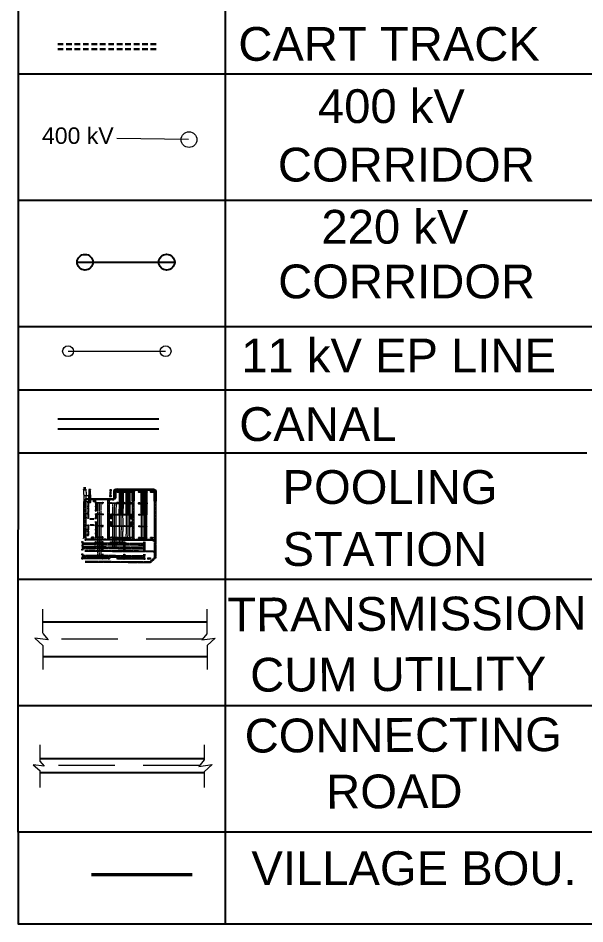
# Model space of a CAD drawing. Header units: feet. Extents: x 199174 to 214517, y 1645895 to 1656921.
# Drawn here: x 211956 to 213214, y 1648202 to 1650213 of the extents above; entities that cross this region are included whole.
import ezdxf

# ---------------------------------------------------------------- set-up
doc = ezdxf.new("R2010")
doc.units = ezdxf.units.FT
doc.header["$MEASUREMENT"] = 0
for name, pattern in [('CENTER', [2, 1.25, -0.25, 0.25, -0.25]), ('DASHED', [0.75, 0.5, -0.25]), ('DASHED2', [0.375, 0.25, -0.125]), ('HIDDEN', [0.375, 0.25, -0.125]), ('PHANTOM2', [1.25, 0.625, -0.125, 0.125, -0.125, 0.125, -0.125])]:
    doc.linetypes.add(name, pattern=pattern)
for name, color, linetype, lineweight in [('11 KV POWER LINE', 254, 'Continuous', 9), ('E-LAY-CNTRL', 1, 'CENTER', 0), ('E-LAY-EXIST', 8, 'HIDDEN', 0), ('EP', 254, 'Continuous', 9), ('POLLING STATION', 8, 'Continuous', 50)]:
    doc.layers.add(name, color=color, linetype=linetype, lineweight=lineweight)
for name, color, linetype in [('220 KV POWER LINE', 150, 'Continuous'), ('400 KV POWER LINE', 150, 'Continuous'), ('C-ANNO-MATC', 7, 'DASHED'), ('E-LAY-DIM', 7, 'Continuous'), ('E-LAY-ROAD', 7, 'Continuous'), ('name power lines', 1, 'Continuous'), ('ROAD', 7, 'Continuous'), ('STREAM', 141, 'Continuous'), ('TITLE BOX', 7, 'Continuous'), ('VILLAGE BOUNDARY', 6, 'Continuous')]:
    doc.layers.add(name, color=color, linetype=linetype)
doc.layers.add('APSPCL LAND', color=7, linetype='Continuous', true_color=0xd7ecd5)
doc.styles.add('ARI', font='arial.ttf')
doc.styles.get("Standard").update_dxf_attribs({"font": 'arial.ttf'})
doc.linetypes.add('ZIGZAG', pattern='A,0.0001,-0.2,[131,ltypeshp.shx,S=0.2,R=0,X=-0.2,Y=0],-0.4,[131,ltypeshp.shx,S=0.2,R=180,X=0.2,Y=0],-0.2', length=0.8001)

# ---------------------------------------------------------------- blocks, each defined once
blk = doc.blocks.new('TWR_CTG_p')
for p, q in [((-750, 750), (-1750, 1250)), ((1750, 1250), (750, 750)), ((-750, -750), (-1750, -1250)), ((750, -750), (1750, -1250))]:
    blk.add_line(p, q)
for points in [[(-1750, -1250), (1750, -1250), (1750, 1250), (-1750, 1250)], [(-750, -750), (750, -750), (750, 750), (-750, 750)]]:
    blk.add_lwpolyline(points, close=True)
blk = doc.blocks.new('TWR_CTH_p')
for p, q in [((-750, 750), (-1750, 1250)), ((1750, 1250), (750, 750)), ((-750, -750), (-1750, -1250)), ((750, -750), (1750, -1250))]:
    blk.add_line(p, q)
for points in [[(-1750, -1250), (1750, -1250), (1750, 1250), (-1750, 1250)], [(-750, -750), (750, -750), (750, 750), (-750, 750)]]:
    blk.add_lwpolyline(points, close=True)
blk = doc.blocks.new('TWR_CC_p')
for p, q in [((-750, 750), (-1750, 1250)), ((1750, 1250), (750, 750)), ((-750, -750), (-1750, -1250)), ((750, -750), (1750, -1250))]:
    blk.add_line(p, q)
for points in [[(-1750, -1250), (1750, -1250), (1750, 1250), (-1750, 1250)], [(-750, -750), (750, -750), (750, 750), (-750, 750)]]:
    blk.add_lwpolyline(points, close=True)
blk = doc.blocks.new('TWR_CD_p')
for p, q in [((-750, 750), (-1750, 1750)), ((-100, 100), (-750, 750)), ((750, 750), (100, 100)), ((1750, 1750), (750, 750)), ((-1750, -1750), (-750, -750)), ((-100, -100), (-750, -750)), ((100, -100), (750, -750)), ((750, -750), (1750, -1750))]:
    blk.add_line(p, q)
for points in [[(-1750, -1750), (1750, -1750), (1750, 1750), (-1750, 1750)], [(-750, -750), (750, -750), (750, 750), (-750, 750)], [(-100, -100), (100, -100), (100, 100), (-100, 100)]]:
    blk.add_lwpolyline(points, close=True)
blk = doc.blocks.new('TWR_CTI_p')
for p, q in [((-750, 750), (-1750, 1750)), ((-100, 100), (-750, 750)), ((750, 750), (100, 100)), ((1750, 1750), (750, 750)), ((-1750, -1750), (-750, -750)), ((-100, -100), (-750, -750)), ((100, -100), (750, -750)), ((750, -750), (1750, -1750))]:
    blk.add_line(p, q)
for points in [[(-1750, -1750), (1750, -1750), (1750, 1750), (-1750, 1750)], [(-750, -750), (750, -750), (750, 750), (-750, 750)], [(-100, -100), (100, -100), (100, 100), (-100, 100)]]:
    blk.add_lwpolyline(points, close=True)
blk = doc.blocks.new('TWR_CTE_p')
for p, q in [((-750, 750), (-1750, 1750)), ((1750, 1750), (750, 750)), ((-1750, -1750), (-750, -750)), ((750, -750), (1750, -1750))]:
    blk.add_line(p, q)
for points in [[(-1750, -1750), (1750, -1750), (1750, 1750), (-1750, 1750)], [(-750, -750), (750, -750), (750, 750), (-750, 750)]]:
    blk.add_lwpolyline(points, close=True)
blk = doc.blocks.new('TWR_CTK_p')
for p, q in [((-750, 750), (-1750, 1750)), ((-100, 100), (-750, 750)), ((750, 750), (100, 100)), ((1750, 1750), (750, 750)), ((-1750, -1750), (-750, -750)), ((-100, -100), (-750, -750)), ((100, -100), (750, -750)), ((750, -750), (1750, -1750))]:
    blk.add_line(p, q)
for points in [[(-1750, -1750), (1750, -1750), (1750, 1750), (-1750, 1750)], [(-750, -750), (750, -750), (750, 750), (-750, 750)], [(-100, -100), (100, -100), (100, 100), (-100, 100)]]:
    blk.add_lwpolyline(points, close=True)
blk = doc.blocks.new('TWR_CTD_p')
for p, q in [((-750, 750), (-1750, 1250)), ((1750, 1250), (750, 750)), ((-750, -750), (-1750, -1250)), ((750, -750), (1750, -1250))]:
    blk.add_line(p, q)
for points in [[(-1750, -1250), (1750, -1250), (1750, 1250), (-1750, 1250)], [(-750, -750), (750, -750), (750, 750), (-750, 750)]]:
    blk.add_lwpolyline(points, close=True)
blk = doc.blocks.new('SS')
at = {"color": 8, "lineweight": -2}
blk.add_line((1.3, 98.5, 0.2), (1.3, 95.3, 0.2), dxfattribs=at)
at = {"layer": 'E-LAY-CNTRL', "color": 8}
for p, q in [((-174.4, 6.3, -0.2), (-174.8, 95.4, -0.1)), ((-148.1, -0.9), (-148.6, 95.8)), ((-120.6, -0.7), (-121, 96.3)), ((-110.1, 91.8), (-110.5, 96.5)), ((-100.9, 91.8), (-100.5, 96.7)), ((-96.3, 91.8), (-96.7, 96.8)), ((-87.1, 91.9), (-86.7, 96.9)), ((-68.6, 92), (-69.1, 97.2)), ((-59.4, 92), (-59, 97.4)), ((-29.5, 90.2), (-29.5, 97.9)), ((-23.6, 58.9, -0.1), (-23.7, 96.8, 0.1)), ((-15.7, 90.2), (-15.7, 98.2)), ((-120.9, 63.5), (-23.6, 63.9)), ((-20.3, 55.6, 0.1), (-3.3, 55.7, 0.1)), ((0, 52.6, -0.1), (0.2, 2.9, -0.2)), ((-120.7, 29.5), (0.1, 30)), ((-71, -0.5), (-162.6, -0.9)), ((-105.2, -0.7), (-3.1, -0.2))]:
    blk.add_line(p, q, dxfattribs=at)
for points in [[(-174.7, 86.8), (-174.8, 95.4)], [(-174.7, 86.8), (-174.8, 95.4)], [(-23.7, 96.8), (-121, 96.3)]]:
    blk.add_lwpolyline(points, dxfattribs=at)
for centre, start, end in [((-20.3, 58.9, -0.1), 180.254, 270.254), ((-3.3, 52.4, -0.1), 0.254, 90.254), ((-3.1, 3.1), 270.254, 0.254)]:
    blk.add_arc(centre, 3.27, start, end, dxfattribs=at)
at = {"layer": 'E-LAY-DIM', "color": 8}
for p, q in [((-2.3, 3.3, 0), (-5.2, 6.2, 0)), ((-2.3, 6.2, 0), (-5.1, 3.3, 0))]:
    blk.add_line(p, q, dxfattribs=at)
at = {"layer": 'E-LAY-DIM', "color": 8, "elevation": 0}
blk.add_lwpolyline([(-2.3, 6.2), (-2.3, 3.3), (-5.1, 3.3), (-5.2, 6.2)], close=True, dxfattribs=at)
at = {"layer": 'E-LAY-EXIST', "color": 8, "linetype": 'PHANTOM2'}
for p, q in [((-166.1, 97.8), (-166.1, 100.8)), ((-156.9, 99.8), (-166.1, 99.7)), ((-156.9, 97.8), (-156.9, 100.8)), ((-145.4, 97.9), (-145.4, 100.9)), ((-136.2, 99.9), (-145.4, 99.8)), ((-136.2, 97.9), (-136.2, 100.9)), ((-127, 99.9), (-136.2, 99.9)), ((-127, 98), (-127, 101)), ((-175.4, 5.7, -0.2), (-175.8, 95.4, -0.1)), ((-173.3, 6.9, -0.2), (-173.7, 95.4, -0.1)), ((-164.6, 99.3), (-167.6, 99.3)), ((-164.6, 90.1), (-167.6, 90.1)), ((-166.6, 99.3), (-166.5, 90.1)), ((-166.5, 90.1), (-166.5, 80.9)), ((-166.1, 99.2), (-166.2, 99.4)), ((-166.1, 99.4), (-166.2, 99.2)), ((-156.9, 98.9), (-166.1, 98.9)), ((-166.1, 91.6), (-166.1, 88.6)), ((-165.7, 99.3), (-165.7, 90.1)), ((-165.7, 90.1), (-165.6, 80.9)), ((-163.5, 14.5), (-163.8, 98.9)), ((-161.2, 14.5), (-161.5, 98.9)), ((-158.8, 14.5), (-159.2, 98.9)), ((-155.4, 99.3), (-158.4, 99.3)), ((-149.2, 2.4, -0.2), (-149.6, 95.8, -0.1)), ((-147.1, 2.4, -0.2), (-147.5, 95.9, -0.1)), ((-143.9, 99.4), (-146.9, 99.4)), ((-136.2, 99), (-145.4, 99)), ((-142.7, 14.6), (-143.1, 99)), ((-140.4, 14.6), (-140.8, 99)), ((-138.1, 14.6), (-138.5, 99)), ((-134.7, 99.4), (-137.7, 99.4)), ((-127, 99), (-136.2, 99)), ((-133.5, 14.6), (-133.9, 99)), ((-131.2, 14.6), (-131.6, 99)), ((-128.9, 14.6), (-129.3, 99)), ((-125.5, 99.5), (-128.5, 99.5)), ((-53.3, 92), (-56.3, 92)), ((-54.8, 90.5), (-54.8, 93.5)), ((-45.6, 92.5), (-54.8, 92.4)), ((-45.6, 91.6), (-54.8, 91.6)), ((-44.1, 92.1), (-47.1, 92)), ((-45.6, 90.6), (-45.6, 93.6)), ((-41, 90.6), (-41, 93.6)), ((-31.8, 92.5), (-41, 92.5)), ((-31.8, 91.7), (-41, 91.6)), ((-30.3, 92.1), (-33.3, 92.1)), ((-31.8, 90.6), (-31.8, 93.6)), ((-164.6, 80.9), (-167.6, 80.9)), ((-166.5, 80.9), (-166.4, 71.6)), ((-166.1, 82.4), (-166, 79.4)), ((-165.6, 80.9), (-165.6, 71.6)), ((-115.8, 78.8), (-165.6, 78.6)), ((-115.8, 76.5), (-165.6, 76.3)), ((-125.4, 81), (-128.4, 81)), ((-127.3, 81), (-127.3, 71.8)), ((-126.9, 82.5), (-126.9, 79.5)), ((-126.5, 81), (-126.4, 71.8)), ((-32.8, 79.1), (-59.6, 79)), ((-32.8, 76.8), (-59.6, 76.7)), ((-49.4, 81.4), (-52.4, 81.4)), ((-50.8, 79.9), (-50.9, 82.9)), ((-41.6, 81.8), (-50.9, 81.8)), ((-41.6, 81), (-50.9, 80.9)), ((-40.1, 81.4), (-43.1, 81.4)), ((-41.6, 79.9), (-41.6, 82.9)), ((-32.4, 81.9), (-41.6, 81.8)), ((-32.4, 81), (-41.6, 81)), ((-30.9, 81.5), (-33.9, 81.4)), ((-32.8, 72.2), (-32.9, 81.5)), ((-32.4, 80), (-32.4, 83)), ((-32, 72.2), (-32, 81.5)), ((-164.5, 71.7), (-167.5, 71.6)), ((-164.5, 62.4), (-167.5, 62.4)), ((-166.4, 71.6), (-166.4, 62.4)), ((-166, 71.6), (-166.1, 71.7)), ((-166, 71.7), (-166.1, 71.6)), ((-166, 70.2), (-166, 73.1)), ((-156.8, 72.1), (-166, 72.1)), ((-156.8, 71.3), (-166, 71.2)), ((-166, 63.9), (-166, 60.9)), ((-115.8, 74.2), (-165.6, 74)), ((-165.6, 71.6), (-165.5, 62.4)), ((-155.3, 71.7), (-158.3, 71.7)), ((-156.8, 70.2), (-156.8, 73.2)), ((-143.8, 71.7), (-146.8, 71.7)), ((-145.3, 70.2), (-145.3, 73.2)), ((-136.1, 72.2), (-145.3, 72.2)), ((-136.1, 71.3), (-145.3, 71.3)), ((-134.6, 71.8), (-137.6, 71.8)), ((-136.1, 70.3), (-136.1, 73.3)), ((-126.8, 72.3), (-136.1, 72.2)), ((-126.8, 71.4), (-136.1, 71.3)), ((-125.3, 71.8), (-128.3, 71.8)), ((-126.8, 70.3), (-126.9, 73.3)), ((-32.8, 74.5), (-59.6, 74.4)), ((-30.9, 72.2), (-33.9, 72.2)), ((-32.4, 70.7), (-32.4, 73.7)), ((-164.4, 50.9), (-167.4, 50.9)), ((-166.4, 50.9), (-166.3, 41.7)), ((-165.9, 52.4), (-165.9, 49.4)), ((-165.5, 50.9), (-165.4, 41.7)), ((-115.7, 58), (-142.9, 57.9)), ((-115.7, 55.7), (-140.6, 55.6)), ((-115.7, 53.4), (-138.3, 53.3)), ((-125.3, 60.3), (-128.3, 60.3)), ((-125.3, 51.1), (-128.3, 51.1)), ((-127.2, 60.3), (-127.2, 51.1)), ((-127.2, 51.1), (-127.1, 41.9)), ((-126.8, 61.8), (-126.8, 58.8)), ((-126.8, 52.6), (-126.7, 49.6)), ((-126.4, 60.3), (-126.3, 51.1)), ((-126.3, 51.1), (-126.3, 41.9)), ((-32.8, 58.4), (-59.5, 58.3)), ((-32.7, 56.1), (-59.5, 56)), ((-32.7, 53.8), (-59.5, 53.7)), ((-30.8, 60.7), (-33.8, 60.7)), ((-32.8, 60.7), (-32.7, 51.5)), ((-32.3, 62.2), (-32.3, 59.2)), ((-31.9, 60.7), (-31.9, 51.5)), ((-164.4, 41.7), (-167.4, 41.7)), ((-166.3, 41.7), (-166.3, 32.5)), ((-165.9, 40.2), (-165.9, 43.2)), ((-156.7, 42.2), (-165.9, 42.1)), ((-165.8, 41.6), (-165.9, 41.8)), ((-165.8, 41.8), (-165.9, 41.6)), ((-156.7, 41.3), (-165.9, 41.3)), ((-165.4, 41.7), (-165.4, 32.5)), ((-155.2, 41.7), (-158.2, 41.7)), ((-156.7, 40.2), (-156.7, 43.2)), ((-143.6, 41.8), (-146.6, 41.8)), ((-145.1, 40.3), (-145.2, 43.3)), ((-135.9, 42.3), (-145.1, 42.2)), ((-135.9, 41.4), (-145.1, 41.4)), ((-134.4, 41.8), (-137.4, 41.8)), ((-135.9, 40.3), (-135.9, 43.3)), ((-126.7, 42.3), (-135.9, 42.3)), ((-126.7, 41.4), (-135.9, 41.4)), ((-115.7, 48.8), (-133.7, 48.8)), ((-115.6, 46.5), (-131.3, 46.5)), ((-115.6, 44.2), (-129, 44.2)), ((-125.2, 41.9), (-128.2, 41.9)), ((-126.7, 40.4), (-126.7, 43.4)), ((-164.3, 32.5), (-167.3, 32.5)), ((-166.3, 32.5), (-166.2, 23.3)), ((-165.8, 34), (-165.8, 31)), ((-165.4, 32.5), (-165.4, 23.3)), ((-164.3, 23.3), (-167.3, 23.3)), ((-164.3, 14.1), (-167.3, 14)), ((-166.2, 23.3), (-166.2, 14)), ((-165.8, 24.8), (-165.8, 21.8)), ((-165.8, 12.6), (-165.8, 15.5)), ((-156.5, 14.5), (-165.8, 14.5)), ((-165.7, 14), (-165.8, 14.1)), ((-165.7, 14.1), (-165.8, 14)), ((-156.5, 13.7), (-165.8, 13.6)), ((-165.4, 23.3), (-165.3, 14)), ((-155, 14.1), (-158, 14.1)), ((-156.5, 12.6), (-156.5, 15.6)), ((-143.5, 14.1), (-146.5, 14.1)), ((-145, 12.6), (-145, 15.6)), ((-135.8, 14.6), (-145, 14.6)), ((-135.8, 13.7), (-145, 13.7)), ((-134.3, 14.2), (-137.3, 14.2)), ((-135.8, 12.7), (-135.8, 15.7)), ((-126.6, 14.7), (-135.8, 14.6)), ((-126.6, 13.8), (-135.8, 13.7)), ((-125.1, 14.2), (-128.1, 14.2)), ((-126.6, 12.7), (-126.6, 15.7)), ((-175.4, 5.7, 0.2), (-162.9, -2, 0.2)), ((-162.6, -0.9), (-174.4, 6.3)), ((-173.3, 6.9, 0.1), (-162.3, 0.2, 0.1)), ((-163.6, 9.4), (-166.8, 5.8)), ((-166.8, 9.3), (-163.6, 5.8)), ((-162.3, 0.2, 0.1), (-151.4, 0.2, 0.1)), ((-144.9, 0.2, 0.1), (-123.9, 0.3, 0)), ((-162.9, -2, 0.2), (-117.7, -1.8, 0.1))]:
    blk.add_line(p, q, dxfattribs=at)
at = {"layer": 'E-LAY-EXIST', "color": 8}
for p, q in [((-122.1, 96.3, 0), (-122.1, 94.7, 0)), ((-121.7, 2.5, -0.2), (-122.1, 94.7, -0.2)), ((-119.8, 66.8, 0), (-119.9, 93.7, -0.2)), ((-25.9, 95.2, 0.5), (-118.9, 94.8, 0)), ((-12.1, 98.4, 0), (-117.9, 97.9, 0)), ((-108.6, 91.8), (-111.6, 91.8)), ((-110.1, 90.3), (-110.1, 93.3)), ((-100.9, 92.2), (-110.1, 92.2)), ((-100.9, 91.4), (-110.1, 91.3)), ((-99.4, 91.8), (-102.4, 91.8)), ((-100.9, 90.3), (-100.9, 93.3)), ((-94.8, 91.8), (-97.8, 91.8)), ((-96.3, 90.3), (-96.3, 93.3)), ((-87.1, 92.3), (-96.3, 92.3)), ((-87.1, 91.4), (-96.3, 91.4)), ((-85.6, 91.9), (-88.6, 91.9)), ((-87.1, 90.4), (-87.1, 93.4)), ((-67.1, 92), (-70.1, 91.9)), ((-68.6, 90.5), (-68.6, 93.4)), ((-59.4, 92.4), (-68.6, 92.4)), ((-59.4, 91.6), (-68.6, 91.5)), ((-57.9, 92), (-60.9, 92)), ((-59.4, 90.5), (-59.4, 93.5)), ((-39.5, 92.1), (-42.5, 92.1)), ((-24.7, 67.1, -0.1), (-24.8, 94.1, 0)), ((-22.5, 58.9, 0), (-22.6, 94.1, 0)), ((-11.8, 95.2, 0.5), (-21.6, 95.2, 0.5)), ((-12.1, 98.4, 0), (1.3, 98.5, 0)), ((1.3, 95.3, -0.1), (-12.1, 95.2, -0.2)), ((-114.2, 87.2), (-117.1, 84.3)), ((-114.2, 84.3), (-117.1, 87.2)), ((-113.9, 81.1), (-116.9, 81.1)), ((-115.8, 71.9), (-115.8, 81.1)), ((-115.4, 79.6), (-115.4, 82.6)), ((-106.2, 81.6), (-115.4, 81.5)), ((-106.1, 80.7), (-115.4, 80.7)), ((-114.9, 71.9), (-114.9, 81.1)), ((-88.1, 78.9), (-114.9, 78.8)), ((-88.1, 76.6), (-114.9, 76.5)), ((-104.7, 81.1), (-107.6, 81.1)), ((-106.1, 79.6), (-106.2, 82.6)), ((-96.9, 81.6), (-106.2, 81.6)), ((-96.9, 80.7), (-106.1, 80.7)), ((-95.4, 81.2), (-98.4, 81.2)), ((-96.9, 79.7), (-96.9, 82.7)), ((-87.7, 81.6), (-96.9, 81.6)), ((-87.7, 80.8), (-96.9, 80.7)), ((-86.2, 81.2), (-89.2, 81.2)), ((-88.1, 72), (-88.2, 81.2)), ((-87.7, 79.7), (-87.7, 82.7)), ((-78.5, 81.7), (-87.7, 81.6)), ((-78.5, 80.8), (-87.7, 80.8)), ((-87.2, 72), (-87.3, 81.2)), ((-60.5, 79), (-87.3, 78.9)), ((-60.5, 76.7), (-87.3, 76.6)), ((-77, 81.3), (-80, 81.2)), ((-78.5, 82.7), (-78.5, 79.8)), ((-67.8, 81.3), (-70.8, 81.3)), ((-69.3, 79.8), (-69.3, 82.8)), ((-60.1, 81.8), (-69.3, 81.7)), ((-60.1, 80.9), (-69.3, 80.9)), ((-58.6, 81.3), (-61.6, 81.3)), ((-60.5, 72.1), (-60.5, 81.3)), ((-60.1, 79.8), (-60.1, 82.8)), ((-59.6, 72.1), (-59.6, 81.3)), ((-26.8, 84.9, 0), (-29.7, 82, 0)), ((-26.8, 82, 0), (-29.7, 84.8, 0)), ((-117.7, 64.6, 0.1), (-26.9, 65, -0.2)), ((-117.6, 62.4, 0), (-26.8, 62.8, -0.1)), ((-113.8, 71.9), (-116.8, 71.9)), ((-115.3, 70.4), (-115.3, 73.4)), ((-88.1, 74.3), (-114.9, 74.2)), ((-86.2, 72), (-89.2, 72)), ((-87.7, 70.5), (-87.7, 73.5)), ((-60.5, 74.4), (-87.3, 74.3)), ((-58.5, 72.1), (-61.5, 72.1)), ((-60, 70.6), (-60, 73.6)), ((-119.7, 32.8, 0), (-119.8, 60.2, 0)), ((-113.8, 60.4), (-116.8, 60.3)), ((-113.7, 51.1), (-116.7, 51.1)), ((-115.7, 60.3), (-115.7, 51.1)), ((-115.7, 51.1), (-115.6, 41.9)), ((-115.3, 61.8), (-115.3, 58.9)), ((-115.2, 52.6), (-115.2, 49.6)), ((-114.8, 60.4), (-114.8, 51.1)), ((-88, 58.2), (-114.8, 58)), ((-88, 55.9), (-114.8, 55.7)), ((-88, 53.6), (-114.8, 53.4)), ((-114.8, 51.1), (-114.8, 41.9)), ((-86.1, 60.5), (-89.1, 60.5)), ((-86.1, 51.3), (-89.1, 51.3)), ((-88.1, 60.5), (-88, 51.3)), ((-88, 51.3), (-88, 42)), ((-87.6, 62), (-87.6, 59)), ((-78.4, 60.9), (-87.6, 60.9)), ((-78.4, 60.1), (-87.6, 60)), ((-87.6, 52.8), (-87.6, 49.8)), ((-87.2, 60.5), (-87.2, 51.3)), ((-60.4, 58.3), (-87.2, 58.2)), ((-60.4, 56), (-87.2, 55.9)), ((-60.4, 53.7), (-87.2, 53.6)), ((-87.2, 51.3), (-87.1, 42)), ((-76.9, 60.5), (-79.9, 60.5)), ((-78.4, 62), (-78.4, 59)), ((-67.7, 60.6), (-70.7, 60.5)), ((-69.2, 62.1), (-69.2, 59.1)), ((-60, 61), (-69.2, 61)), ((-60, 60.2), (-69.2, 60.1)), ((-58.5, 60.6), (-61.5, 60.6)), ((-58.4, 51.4), (-61.4, 51.4)), ((-60.4, 60.6), (-60.4, 51.4)), ((-60.4, 51.4), (-60.3, 42.2)), ((-60, 62.1), (-60, 59.1)), ((-59.9, 52.9), (-59.9, 49.9)), ((-59.5, 60.6), (-59.5, 51.4)), ((-59.5, 51.4), (-59.5, 42.2)), ((-24.6, 58.9, -0.1), (-24.7, 60.7, -0.1)), ((-116.1, 38.9), (-118.9, 36)), ((-116, 36), (-118.9, 38.9)), ((-113.7, 41.9), (-116.7, 41.9)), ((-115.6, 41.9), (-115.6, 32.7)), ((-115.2, 43.4), (-115.2, 40.4)), ((-88, 49), (-114.8, 48.8)), ((-88, 46.6), (-114.8, 46.5)), ((-88, 44.3), (-114.8, 44.2)), ((-114.8, 41.9), (-114.7, 32.7)), ((-88, 39.7), (-114.8, 39.6)), ((-88, 37.4), (-114.7, 37.3)), ((-86, 42), (-89, 42)), ((-88, 42), (-87.9, 32.8)), ((-87.6, 43.5), (-87.5, 40.5)), ((-60.4, 49.1), (-87.1, 49)), ((-60.4, 46.8), (-87.1, 46.7)), ((-60.3, 44.5), (-87.1, 44.3)), ((-87.1, 42), (-87.1, 32.8)), ((-60.3, 39.9), (-87.1, 39.7)), ((-60.3, 37.6), (-87.1, 37.4)), ((-58.4, 42.2), (-61.4, 42.2)), ((-60.3, 42.2), (-60.3, 32.9)), ((-59.9, 43.7), (-59.9, 40.7)), ((-59.5, 42.2), (-59.4, 33)), ((-119.5, 2.5, -0.2), (-119.6, 26.5, 0)), ((-117.6, 28.4, 0), (-26.7, 28.8, -0.2)), ((-117.5, 30.6, 0), (-26.7, 31, -0.2)), ((-113.7, 32.7), (-116.6, 32.7)), ((-115.2, 34.2), (-115.1, 31.2)), ((-87.9, 35.1), (-114.7, 35)), ((-86, 32.8), (-89, 32.8)), ((-87.5, 34.3), (-87.5, 31.3)), ((-78.3, 33.3), (-87.5, 33.3)), ((-78.3, 32.4), (-87.5, 32.4)), ((-60.3, 35.3), (-87.1, 35.1)), ((-76.8, 32.9), (-79.8, 32.9)), ((-78.3, 34.4), (-78.3, 31.4)), ((-67.6, 32.9), (-70.6, 32.9)), ((-69.1, 34.4), (-69.1, 31.4)), ((-59.9, 33.4), (-69.1, 33.3)), ((-59.9, 32.5), (-69.1, 32.5)), ((-58.4, 33), (-61.4, 32.9)), ((-59.9, 34.4), (-59.9, 31.5)), ((-4.6, 34.7), (-4.6, 31.7)), ((-113.6, 21.2), (-116.6, 21.2)), ((-115.5, 21.2), (-115.5, 12)), ((-115.1, 22.7), (-115.1, 19.7)), ((-115.1, 13.5), (-115.1, 10.5)), ((-114.7, 21.2), (-114.6, 12)), ((-87.9, 19), (-114.7, 18.9)), ((-87.9, 16.7), (-114.6, 16.6)), ((-87.9, 14.4), (-114.6, 14.3)), ((-105.9, 13.5), (-105.8, 10.5)), ((-96.6, 12.5), (-105.8, 12.4)), ((-96.6, 13.5), (-96.6, 10.6)), ((-87.4, 12.5), (-96.6, 12.5)), ((-86, 21.3), (-89, 21.3)), ((-87.9, 21.3), (-87.8, 12.1)), ((-87.5, 22.8), (-87.4, 19.8)), ((-87.4, 13.6), (-87.4, 10.6)), ((-78.2, 12.6), (-87.4, 12.5)), ((-87, 21.3), (-87, 12.1)), ((-60.2, 19.1), (-87, 19)), ((-60.2, 16.8), (-87, 16.7)), ((-60.2, 14.5), (-87, 14.4)), ((-78.2, 13.6), (-78.2, 10.6)), ((-69, 12.6), (-78.2, 12.6)), ((-69, 13.7), (-69, 10.7)), ((-59.8, 12.6), (-69, 12.6)), ((-58.3, 21.4), (-61.3, 21.4)), ((-60.2, 21.4), (-60.2, 12.2)), ((-59.8, 22.9), (-59.8, 19.9)), ((-59.8, 13.7), (-59.8, 10.7)), ((-59.4, 21.4), (-59.3, 12.2)), ((-117.4, 0.4, 0), (-26.6, 0.8)), ((-113.9, 2.8), (-116.8, 5.7)), ((-113.9, 5.7), (-116.7, 2.8)), ((-113.6, 12), (-116.6, 12)), ((-105.8, 12.4), (-115.1, 12.4)), ((-105.8, 11.6), (-115.1, 11.5)), ((-104.3, 12), (-107.3, 12)), ((-96.6, 11.6), (-105.8, 11.6)), ((-95.1, 12.1), (-98.1, 12)), ((-87.4, 11.7), (-96.6, 11.6)), ((-85.9, 12.1), (-88.9, 12.1)), ((-78.2, 11.7), (-87.4, 11.7)), ((-76.7, 12.1), (-79.7, 12.1)), ((-69, 11.7), (-78.2, 11.7)), ((-67.5, 12.2), (-70.5, 12.2)), ((-59.8, 11.8), (-69, 11.7)), ((-58.3, 12.2), (-61.3, 12.2)), ((-117.7, -1.8, 0.1), (-26.6, -1.4))]:
    blk.add_line(p, q, dxfattribs=at)
for points in [[(-84.8, 89), (-84.7, 83.8), (-86.7, 83.8), (-86.8, 89)], [(-70.2, 89), (-70.2, 83.9), (-72.2, 83.9), (-72.2, 89)], [(-29.4, 90.2), (-29.5, 90.2), (-29.5, 90.1), (-29.4, 90.1)], [(-114.2, 87.2), (-114.2, 84.3), (-117.1, 84.3), (-117.1, 87.2)], [(-1.6, 61.5), (-1.7, 61.5), (-1.7, 61.4), (-1.6, 61.4)], [(-116.1, 38.9), (-116, 36), (-118.9, 36), (-118.9, 38.9)], [(-113.9, 5.7), (-113.9, 2.8), (-116.7, 2.8), (-116.8, 5.7)]]:
    blk.add_lwpolyline(points, close=True, dxfattribs=at)
at = {"layer": 'E-LAY-EXIST', "color": 8, "linetype": 'PHANTOM2'}
for points in [[(-2.4, 90.8), (-2.4, 89.7), (-15.1, 89.6), (-15.1, 90.7)], [(-0.5, 91.5), (-3.1, 91.5), (-3.1, 88.9), (-0.5, 88.9)], [(-1.2, 90.8), (-2.4, 90.8), (-2.4, 89.7), (-1.2, 89.7)], [(-1.8, 90.3), (-1.9, 90.3), (-1.9, 90.2), (-1.8, 90.2)], [(-0.4, 62.7), (-3, 62.7), (-3, 60.1), (-0.4, 60.1)], [(-2.3, 62.1), (-2.3, 60.9), (-14.9, 60.9), (-14.9, 62)], [(-1.1, 62), (-2.3, 62), (-2.3, 60.9), (-1.1, 60.9)], [(-163.6, 9.4), (-163.6, 5.8), (-166.8, 5.8), (-166.8, 9.3)]]:
    blk.add_lwpolyline(points, close=True, dxfattribs=at)
for points in [[(-3.8, 90.2), (0.2, 90.2)], [(-3.1, 88.9), (-0.5, 91.5)], [(-0.5, 88.9), (-3.1, 91.5)], [(-3, 60.1), (-0.4, 62.7)], [(-0.4, 60.1), (-3, 62.7)], [(-3.7, 61.4), (0.3, 61.4)]]:
    blk.add_lwpolyline(points, dxfattribs=at)
at = {"layer": 'E-LAY-EXIST', "color": 8}
for points, elevation in [([(-26.8, 84.9), (-26.8, 82), (-29.7, 82), (-29.7, 84.8)], 0), ([(-15.5, 61.5), (-15.6, 61.5), (-15.6, 61.4), (-15.5, 61.4)], -0.2)]:
    blk.add_lwpolyline(points, close=True, dxfattribs=dict(at, elevation=elevation))
at = {"layer": 'E-LAY-EXIST', "color": 8, "linetype": 'PHANTOM2', "elevation": -0.2}
for points in [[(-14.2, 62.7), (-16.8, 62.7), (-16.8, 60.1), (-14.2, 60.1)], [(-14.9, 62), (-16.1, 62), (-16.1, 60.8), (-14.9, 60.9)]]:
    blk.add_lwpolyline(points, close=True, dxfattribs=at)
for points in [[(-16.8, 60.1), (-14.2, 62.7)], [(-14.2, 60.1), (-16.8, 62.7)], [(-17.5, 61.4), (-13.5, 61.4)]]:
    blk.add_lwpolyline(points, dxfattribs=at)
at = {"layer": 'E-LAY-EXIST', "color": 8}
for centre, radius, start, end in [((-118.9, 93.7, 0), 1.08, 90.254, 180.254), ((-117.9, 99, 0), 1.08, 180.254, 270.254), ((-25.9, 94.1, 0), 1.08, 0.254, 90.254), ((-21.6, 94.1, 0), 1.08, 90.254, 180.254), ((-117.6, 66.8, 0), 2.19, 180.254, 270.254), ((-117.6, 60.2, 0), 2.19, 90.254, 180.254), ((-26.9, 67.2, -0.2), 2.19, 270.254, 0.254), ((-26.8, 60.6, -0.2), 2.19, 0.254, 90.254), ((-20.3, 58.9, -0.1), 4.35, 180.254, 270.254), ((-117.5, 32.8, 0), 2.19, 180.254, 270.254), ((-117.5, 26.3, 0), 2.19, 90.254, 180.254), ((-117.4, 2.6, -0.2), 4.35, 180.254, 270.254), ((-117.4, 2.6, -0.2), 2.19, 180.254, 270.254)]:
    blk.add_arc(centre, radius, start, end, dxfattribs=at)
at = {"layer": 'E-LAY-EXIST', "color": 8, "linetype": 'PHANTOM2'}
for centre, start, end in [((-151.4, 2.4, -0.2), 270.254, 0.254), ((-144.9, 2.4, -0.2), 180.254, 270.254)]:
    blk.add_arc(centre, 2.19, start, end, dxfattribs=at)
at = {"layer": 'E-LAY-ROAD', "color": 8, "ltscale": 2500}
for p, q in [((-30.8, 51.5), (-33.8, 51.5)), ((-32.7, 51.5), (-32.7, 42.3)), ((-32.3, 53), (-32.3, 50)), ((-31.9, 51.5), (-31.8, 42.3)), ((-3.3, 56.8, -0.1), (-20.3, 56.7, -0.1)), ((-3.3, 54.6, -0.1), (-20.3, 54.5, -0.1)), ((-3.1, 51.6), (-6.1, 51.6)), ((-5.1, 51.6), (-5, 42.4)), ((-4.6, 53.1), (-4.6, 50.1)), ((-4.2, 51.6), (-4.2, 42.4)), ((-1, 33.3, -0.2), (-1.1, 52.4, -0.1)), ((-32.7, 49.2), (-59.5, 49.1)), ((-32.7, 46.9), (-59.5, 46.8)), ((-32.7, 44.6), (-59.5, 44.5)), ((-32.7, 40), (-59.5, 39.9)), ((-32.7, 37.7), (-59.4, 37.6)), ((-30.8, 42.3), (-33.7, 42.3)), ((-32.7, 42.3), (-32.6, 33.1)), ((-32.3, 43.8), (-32.2, 40.8)), ((-5.1, 49.3), (-31.8, 49.2)), ((-5.1, 47), (-31.8, 46.9)), ((-5, 44.7), (-31.8, 44.6)), ((-31.8, 42.3), (-31.8, 33.1)), ((-5, 40.1), (-31.8, 40)), ((-5, 37.8), (-31.8, 37.7)), ((-3.1, 42.4), (-6.1, 42.4)), ((-5, 42.4), (-5, 33.2)), ((-4.6, 43.9), (-4.6, 40.9)), ((-4.2, 42.4), (-4.1, 33.2)), ((-32.7, 35.4), (-59.4, 35.3)), ((-30.7, 33.1), (-33.7, 33.1)), ((-32.2, 34.6), (-32.2, 31.6)), ((-5, 35.5), (-31.8, 35.4)), ((-26.7, 31, -0.2), (-3.2, 31.1, -0.2)), ((-26.7, 28.8, -0.2), (-3.2, 29, -0.2)), ((-3.1, 33.2), (-6.1, 33.2)), ((-0.9, 3, -0.3), (-1, 26.8, -0.2)), ((-50.6, 12.7), (-59.8, 12.6)), ((-32.6, 19.2), (-59.4, 19.1)), ((-32.6, 16.9), (-59.4, 16.8)), ((-32.6, 14.6), (-59.3, 14.5)), ((-50.6, 13.8), (-50.5, 10.8)), ((-41.3, 12.7), (-50.6, 12.7)), ((-41.3, 13.8), (-41.3, 10.8)), ((-32.1, 12.8), (-41.3, 12.7)), ((-30.7, 21.6), (-33.7, 21.5)), ((-32.6, 21.6), (-32.5, 12.3)), ((-32.2, 23), (-32.2, 20.1)), ((-32.1, 13.8), (-32.1, 10.8)), ((-22.9, 12.8), (-32.1, 12.8)), ((-31.7, 21.6), (-31.7, 12.3)), ((-4.9, 19.4), (-31.7, 19.2)), ((-4.9, 17.1), (-31.7, 16.9)), ((-4.9, 14.8), (-31.7, 14.6)), ((-22.9, 13.9), (-22.9, 10.9)), ((-13.7, 12.8), (-22.9, 12.8)), ((-13.7, 12.8), (-22.9, 12.8)), ((-13.7, 13.9), (-13.7, 10.9)), ((-4.5, 12.9), (-13.7, 12.8)), ((-3, 21.7), (-6, 21.7)), ((-3, 12.5), (-6, 12.5)), ((-4.9, 21.7), (-4.9, 12.5)), ((-4.5, 23.2), (-4.5, 20.2)), ((-4.5, 14), (-4.5, 11)), ((-4.1, 21.7), (-4, 12.5)), ((-50.5, 11.8), (-59.8, 11.8)), ((-49.1, 12.3), (-52, 12.2)), ((-41.3, 11.9), (-50.5, 11.8)), ((-39.8, 12.3), (-42.8, 12.3)), ((-32.1, 11.9), (-41.3, 11.9)), ((-30.6, 12.3), (-33.6, 12.3)), ((-22.9, 11.9), (-32.1, 11.9)), ((-26.6, 0.8), (-3.1, 0.9)), ((-21.4, 12.4), (-24.4, 12.4)), ((-13.7, 12), (-22.9, 11.9)), ((-13.7, 12), (-22.9, 11.9)), ((-12.2, 12.4), (-15.2, 12.4)), ((-4.5, 12), (-13.7, 12)), ((-26.6, -1.4), (-3.1, -1.3))]:
    blk.add_line(p, q, dxfattribs=at)
at = {"layer": 'E-LAY-ROAD', "color": 8}
blk.add_line((1.3, 2.9, -0.1), (1, 52.6, 0), dxfattribs=at)
at = {"layer": 'E-LAY-ROAD', "color": 8, "ltscale": 2500}
for points in [[(-31.5, 90.1), (-27.4, 90.1)], [(-30.8, 88.8), (-28.2, 91.4)], [(-28.2, 88.8), (-30.8, 91.4)], [(-29.5, 88.1), (-29.5, 92.1)], [(-17.7, 90.2), (-13.6, 90.2)], [(-16.9, 88.9), (-14.3, 91.5)], [(-14.3, 88.9), (-16.9, 91.5)], [(-15.6, 88.1), (-15.6, 92.2)]]:
    blk.add_lwpolyline(points, dxfattribs=at)
for points in [[(-28.2, 91.4), (-30.8, 91.4), (-30.8, 88.8), (-28.2, 88.8)], [(-28.9, 90.7), (-30, 90.7), (-30, 89.5), (-28.9, 89.5)], [(-16.2, 90.7), (-16.2, 89.6), (-28.9, 89.5), (-28.9, 90.7)], [(-14.3, 91.5), (-16.9, 91.5), (-16.9, 88.9), (-14.3, 88.9)], [(-15.1, 90.7), (-16.2, 90.7), (-16.2, 89.6), (-15.1, 89.6)], [(-15.6, 90.2), (-15.7, 90.2), (-15.7, 90.1), (-15.6, 90.1)]]:
    blk.add_lwpolyline(points, close=True, dxfattribs=at)
at = {"layer": 'E-LAY-ROAD', "color": 8}
for centre, radius, start, end in [((-20.3, 58.9, -0.1), 2.19, 180.254, 270.254), ((-3.3, 52.4, -0.1), 4.35, 0.254, 90.254), ((-3.3, 52.4, -0.1), 2.19, 0.254, 90.254), ((-3.2, 33.3, -0.2), 2.19, 270.254, 0.254), ((-3.2, 26.8, -0.2), 2.19, 0.254, 90.254), ((-123.9, 2.5, -0.2), 2.19, 270.254, 0.254), ((-3.1, 3.1), 2.19, 270.254, 0.254), ((-3.1, 3.1), 4.35, 270.254, 0.254)]:
    blk.add_arc(centre, radius, start, end, dxfattribs=at)
at = {"layer": 'E-LAY-EXIST', "color": 8, "linetype": 'PHANTOM2'}
for name, p, xscale, yscale, zscale, rotation in [('TWR_CD_p', (-166.1, 99.3), -0.0005759999753015984, 0.0005759999621659517, 0.000576, 270.2539845485064), ('TWR_CC_p', (-156.9, 99.3), -0.0005759999753015984, 0.0005759999621659517, 0.000576, 270.2539845485064), ('TWR_CTG_p', (-145.4, 99.4), -0.0005759999753015984, 0.0005759999621659517, 0.000576, 270.2539845485064), ('TWR_CTH_p', (-136.2, 99.4), -0.0005759999753015984, 0.0005759999621659517, 0.000576, 270.2539845485064), ('TWR_CTG_p', (-127, 99.5), -0.0005759999753015984, 0.0005759999621659517, 0.000576, 270.2539845485064), ('TWR_CTH_p', (-166.1, 90.1), -0.0005759999317107883, 0.0005759999621659517, 0.000576, 0.253986015247829), ('TWR_CTE_p', (-54.8, 92), 0.0005759999317107883, 0.0005759999317107883, 0.0005759999317107883, 180.2539860152478), ('TWR_CTE_p', (-45.6, 92.1), 0.0005759999317107883, 0.0005759999317107883, 0.0005759999317107883, 180.2539860152478), ('TWR_CTE_p', (-41, 92.1), 0.0005759999317107883, 0.0005759999317107883, 0.0005759999317107883, 180.2539860152478), ('TWR_CTE_p', (-31.8, 92.1), 0.0005759999317107883, 0.0005759999317107883, 0.0005759999317107883, 180.2539860152478), ('TWR_CTH_p', (-166.1, 80.9), -0.0005759999317107883, 0.0005759999621659517, 0.000576, 0.253986015247829), ('TWR_CTH_p', (-126.9, 81), -0.0005759999317107883, 0.0005759999621659517, 0.000576, 0.253986015247829), ('TWR_CTD_p', (-50.9, 81.4), 0.0005759999753015984, 0.0005759999753015984, 0.0005759999753015984, 90.25398454850634), ('TWR_CTE_p', (-41.6, 81.4), 0.0005759999317107883, 0.0005759999317107883, 0.0005759999317107883, 180.2539860152478), ('TWR_CTE_p', (-32.4, 81.5), 0.0005759999317107883, 0.0005759999317107883, 0.0005759999317107883, 180.2539860152478), ('TWR_CD_p', (-166, 71.6), -0.0005759999753015984, 0.0005759999621659517, 0.000576, 270.2539845485064), ('TWR_CTH_p', (-166, 62.4), -0.0005759999317107883, 0.0005759999621659517, 0.000576, 0.253986015247829), ('TWR_CC_p', (-156.8, 71.7), -0.0005759999753015984, 0.0005759999621659517, 0.000576, 270.2539845485064), ('TWR_CTG_p', (-145.3, 71.7), -0.0005759999753015984, 0.0005759999621659517, 0.000576, 270.2539845485064), ('TWR_CTH_p', (-136.1, 71.8), -0.0005759999753015984, 0.0005759999621659517, 0.000576, 270.2539845485064), ('TWR_CTG_p', (-126.8, 71.8), -0.0005759999753015984, 0.0005759999621659517, 0.000576, 270.2539845485064), ('TWR_CC_p', (-32.4, 72.2), 0.0005759999317107883, 0.0005759999317107883, 0.0005759999317107883, 180.2539860152478), ('TWR_CTH_p', (-165.9, 50.9), -0.0005759999317107883, 0.0005759999621659517, 0.000576, 0.253986015247829), ('TWR_CTH_p', (-126.8, 60.3), -0.0005759999317107883, 0.0005759999621659517, 0.000576, 0.253986015247829), ('TWR_CTH_p', (-126.8, 51.1), -0.0005759999317107883, 0.0005759999621659517, 0.000576, 0.253986015247829), ('TWR_CTI_p', (-32.3, 60.7), -0.0005759999317107883, 0.0005759999621659517, 0.000576, 0.253986015247829), ('TWR_CD_p', (-165.9, 41.7), -0.0005759999753015984, 0.0005759999621659517, 0.000576, 270.2539845485064), ('TWR_CC_p', (-156.7, 41.7), -0.0005759999753015984, 0.0005759999621659517, 0.000576, 270.2539845485064), ('TWR_CTG_p', (-145.1, 41.8), -0.0005759999753015984, 0.0005759999621659517, 0.000576, 270.2539845485064), ('TWR_CTH_p', (-135.9, 41.8), -0.0005759999753015984, 0.0005759999621659517, 0.000576, 270.2539845485064), ('TWR_CTG_p', (-126.7, 41.9), -0.0005759999753015984, 0.0005759999621659517, 0.000576, 270.2539845485064), ('TWR_CTH_p', (-165.8, 32.5), -0.0005759999317107883, 0.0005759999621659517, 0.000576, 0.253986015247829), ('TWR_CTH_p', (-165.8, 23.3), -0.0005759999317107883, 0.0005759999621659517, 0.000576, 0.253986015247829), ('TWR_CD_p', (-165.8, 14), -0.0005759999753015984, 0.0005759999621659517, 0.000576, 270.2539845485064), ('TWR_CC_p', (-156.5, 14.1), -0.0005759999753015984, 0.0005759999621659517, 0.000576, 270.2539845485064), ('TWR_CTG_p', (-145, 14.1), -0.0005759999753015984, 0.0005759999621659517, 0.000576, 270.2539845485064), ('TWR_CTH_p', (-135.8, 14.2), -0.0005759999753015984, 0.0005759999621659517, 0.000576, 270.2539845485064), ('TWR_CTG_p', (-126.6, 14.2), -0.0005759999753015984, 0.0005759999621659517, 0.000576, 270.2539845485064)]:
    blk.add_blockref(name, p, dxfattribs=dict(at, xscale=xscale, yscale=yscale, zscale=zscale, rotation=rotation))
at = {"layer": 'E-LAY-EXIST', "color": 8}
for name, p, xscale, yscale, zscale, rotation in [('TWR_CTE_p', (-110.1, 91.8), 0.0005759999317107883, 0.0005759999317107883, 0.0005759999317107883, 180.2539860152478), ('TWR_CTE_p', (-100.9, 91.8), 0.0005759999317107883, 0.0005759999317107883, 0.0005759999317107883, 180.2539860152478), ('TWR_CTE_p', (-96.3, 91.8), 0.0005759999317107883, 0.0005759999317107883, 0.0005759999317107883, 180.2539860152478), ('TWR_CTE_p', (-87.1, 91.9), 0.0005759999317107883, 0.0005759999317107883, 0.0005759999317107883, 180.2539860152478), ('TWR_CTE_p', (-68.6, 92), 0.0005759999317107883, 0.0005759999317107883, 0.0005759999317107883, 180.2539860152478), ('TWR_CTE_p', (-59.4, 92), 0.0005759999317107883, 0.0005759999317107883, 0.0005759999317107883, 180.2539860152478), ('TWR_CTE_p', (-115.4, 81.1), 0.0005759999317107883, 0.0005759999317107883, 0.0005759999317107883, 180.2539860152478), ('TWR_CTD_p', (-106.2, 81.1), 0.0005759999753015984, 0.0005759999753015984, 0.0005759999753015984, 90.25398454850634), ('TWR_CTD_p', (-96.9, 81.2), 0.0005759999753015984, 0.0005759999753015984, 0.0005759999753015984, 90.25398454850634), ('TWR_CTE_p', (-87.7, 81.2), 0.0005759999317107883, 0.0005759999317107883, 0.0005759999317107883, 180.2539860152478), ('TWR_CTD_p', (-78.5, 81.3), -0.0005759999754306121, 0.0005759999621659517, 0.000576, 90.25398744348959), ('TWR_CTE_p', (-69.3, 81.3), 0.0005759999317107883, 0.0005759999317107883, 0.0005759999317107883, 180.2539860152478), ('TWR_CTE_p', (-60.1, 81.3), 0.0005759999317107883, 0.0005759999317107883, 0.0005759999317107883, 180.2539860152478), ('TWR_CTE_p', (-115.3, 71.9), 0.0005759999317107883, 0.0005759999317107883, 0.0005759999317107883, 180.2539860152478), ('TWR_CTE_p', (-87.7, 72), 0.0005759999317107883, 0.0005759999317107883, 0.0005759999317107883, 180.2539860152478), ('TWR_CC_p', (-60, 72.1), 0.0005759999317107883, 0.0005759999317107883, 0.0005759999317107883, 180.2539860152478), ('TWR_CTK_p', (-115.3, 60.4), -0.0005759999317107883, 0.0005759999621659517, 0.000576, 0.253986015247829), ('TWR_CTH_p', (-115.2, 51.1), -0.0005759999317107883, 0.0005759999621659517, 0.000576, 0.253986015247829), ('TWR_CTK_p', (-87.6, 60.5), -0.0005759999317107883, 0.0005759999621659517, 0.000576, 0.253986015247829), ('TWR_CTH_p', (-87.6, 51.3), -0.0005759999317107883, 0.0005759999621659517, 0.000576, 0.253986015247829), ('TWR_CTD_p', (-78.4, 60.5), -0.0005759999754306121, 0.0005759999621659517, 0.000576, 90.25398744348959), ('TWR_CTD_p', (-69.2, 60.6), -0.0005759999754306121, 0.0005759999621659517, 0.000576, 90.25398744348959), ('TWR_CTI_p', (-60, 60.6), -0.0005759999317107883, 0.0005759999621659517, 0.000576, 0.253986015247829), ('TWR_CTH_p', (-59.9, 51.4), -0.0005759999317107883, 0.0005759999621659517, 0.000576, 0.253986015247829), ('TWR_CTG_p', (-115.2, 41.9), -0.0005759999317107883, 0.0005759999621659517, 0.000576, 0.253986015247829), ('TWR_CTG_p', (-87.5, 42), -0.0005759999317107883, 0.0005759999621659517, 0.000576, 0.253986015247829), ('TWR_CTG_p', (-59.9, 42.2), -0.0005759999317107883, 0.0005759999621659517, 0.000576, 0.253986015247829), ('TWR_CTG_p', (-115.2, 32.7), -0.0005759999317107883, 0.0005759999621659517, 0.000576, 0.253986015247829), ('TWR_CTG_p', (-87.5, 32.8), -0.0005759999317107883, 0.0005759999621659517, 0.000576, 0.253986015247829), ('TWR_CTD_p', (-78.3, 32.9), -0.0005759999754306121, 0.0005759999621659517, 0.000576, 90.25398744348959), ('TWR_CTD_p', (-69.1, 32.9), -0.0005759999754306121, 0.0005759999621659517, 0.000576, 90.25398744348959), ('TWR_CTG_p', (-59.9, 32.9), -0.0005759999317107883, 0.0005759999621659517, 0.000576, 0.253986015247829), ('TWR_CTE_p', (-115.1, 21.2), -0.0005759999317107883, 0.0005759999621659517, 0.000576, 0.253986015247829), ('TWR_CTE_p', (-115.1, 12), -0.0005759999317107883, 0.0005759999621659517, 0.000576, 0.253986015247829), ('TWR_CTD_p', (-105.8, 12), -0.0005759999754306121, 0.0005759999621659517, 0.000576, 90.25398744348959), ('TWR_CTD_p', (-96.6, 12.1), -0.0005759999754306121, 0.0005759999621659517, 0.000576, 90.25398744348959), ('TWR_CTE_p', (-87.5, 21.3), -0.0005759999317107883, 0.0005759999621659517, 0.000576, 0.253986015247829), ('TWR_CTE_p', (-87.4, 12.1), -0.0005759999317107883, 0.0005759999621659517, 0.000576, 0.253986015247829), ('TWR_CTD_p', (-78.2, 12.1), -0.0005759999754306121, 0.0005759999621659517, 0.000576, 90.25398744348959), ('TWR_CTD_p', (-69, 12.2), -0.0005759999754306121, 0.0005759999621659517, 0.000576, 90.25398744348959), ('TWR_CC_p', (-59.8, 21.4), -0.0005759999317107883, 0.0005759999621659517, 0.000576, 0.253986015247829), ('TWR_CTE_p', (-59.8, 12.2), -0.0005759999317107883, 0.0005759999621659517, 0.000576, 0.253986015247829)]:
    blk.add_blockref(name, p, dxfattribs=dict(at, xscale=xscale, yscale=yscale, zscale=zscale, rotation=rotation))
at = {"layer": 'E-LAY-ROAD', "color": 8, "ltscale": 2500, "yscale": 0.0005759999621659517, "zscale": 0.000576}
for name, p, xscale, rotation in [('TWR_CTH_p', (-32.3, 51.5), -0.0005759999317107883, 0.253986015247829), ('TWR_CTH_p', (-4.6, 51.6), -0.0005759999317107883, 0.253986015247829), ('TWR_CTG_p', (-32.3, 42.3), -0.0005759999317107883, 0.253986015247829), ('TWR_CTG_p', (-4.6, 42.4), -0.0005759999317107883, 0.253986015247829), ('TWR_CTG_p', (-32.2, 33.1), -0.0005759999317107883, 0.253986015247829), ('TWR_CTG_p', (-4.6, 33.2), -0.0005759999317107883, 0.253986015247829), ('TWR_CTD_p', (-50.5, 12.3), -0.0005759999754306121, 90.25398744348959), ('TWR_CTD_p', (-41.3, 12.3), -0.0005759999754306121, 90.25398744348959), ('TWR_CC_p', (-32.2, 21.6), -0.0005759999317107883, 0.253986015247829), ('TWR_CTE_p', (-32.1, 12.3), -0.0005759999317107883, 0.253986015247829), ('TWR_CTD_p', (-22.9, 12.4), -0.0005759999754306121, 90.25398744348959), ('TWR_CTD_p', (-13.7, 12.4), -0.0005759999754306121, 90.25398744348959), ('TWR_CC_p', (-4.5, 21.7), -0.0005759999317107883, 0.253986015247829), ('TWR_CTE_p', (-4.5, 12.5), -0.0005759999317107883, 0.253986015247829)]:
    blk.add_blockref(name, p, dxfattribs=dict(at, xscale=xscale, rotation=rotation))

msp = doc.modelspace()

# ---------------------------------------------------------------- linework, layer by layer
at = {"linetype": 'DASHED2', "lineweight": 30, "ltscale": 50}
for points in [[(212043.5, 1650155.1), (212267.9, 1650155.1)], [(212043.5, 1650144.2), (212267.9, 1650144.2)]]:
    msp.add_lwpolyline(points, dxfattribs=at)
at = {"layer": '11 KV POWER LINE', "color": 1, "linetype": 'ZIGZAG', "ltscale": 25, "elevation": -385}
msp.add_lwpolyline([(212066.5, 1649473.5), (212283.1, 1649473.5)], dxfattribs=at)
at = {"layer": '220 KV POWER LINE', "linetype": 'ZIGZAG', "ltscale": 50}
msp.add_lwpolyline([(212085.8, 1649671.1), (212306, 1649671.1)], dxfattribs=at)
at = {"layer": '220 KV POWER LINE', "linetype": 'ZIGZAG', "ltscale": 30}
for centre, radius in [((212104.1, 1649671.1), 17.4), ((212285.4, 1649671.1), 17.6)]:
    msp.add_circle(centre, radius, dxfattribs=at)
at = {"layer": '400 KV POWER LINE', "linetype": 'Continuous', "lineweight": 9, "ltscale": 50}
msp.add_lwpolyline([(212175.1, 1649946.4), (212333.8, 1649944.4)], dxfattribs=at)
at = {"layer": '400 KV POWER LINE', "linetype": 'ZIGZAG', "lineweight": 9, "ltscale": 50}
msp.add_circle((212335, 1649943.3, 213.6), 17.4, dxfattribs=at)
at = {"layer": 'APSPCL LAND', "flags": 128}
for points in [[(211955.7, 1648405), (211955.7, 1648201.6), (214517, 1648201.6)], [(212415.1, 1648405), (212415.1, 1648201.6)]]:
    msp.add_lwpolyline(points, dxfattribs=at)
at = {"layer": 'C-ANNO-MATC', "lineweight": 9, "ltscale": 250}
for p, q in [((212364.7, 1648833.8), (212021.1, 1648833.8)), ((212358.1, 1648553.1), (212012.2, 1648553.1))]:
    msp.add_line(p, q, dxfattribs=at)
at = {"layer": 'EP', "linetype": 'Continuous'}
for centre in [(212066.5, 1649473.5, -385), (212283.1, 1649473.5, -385)]:
    msp.add_circle(centre, 12, dxfattribs=at)
at = {"layer": 'name power lines', "color": 7, "linetype": 'Continuous', "lineweight": 9, "ltscale": 190}
for p, q in [((212010.7, 1648847.5), (212010.7, 1648900.6)), ((212375.1, 1648847.5), (212375.1, 1648900.6)), ((212022.5, 1648832.1), (211992.7, 1648836.1)), ((211992.7, 1648836.1), (212010.7, 1648820)), ((212010.7, 1648846.3), (212022.5, 1648832.1)), ((212375.1, 1648846.3), (212363.3, 1648832.1)), ((212363.3, 1648832.1), (212393.2, 1648836.1)), ((212393.2, 1648836.1), (212375.1, 1648820)), ((212010.7, 1648820), (212010.7, 1648766.9)), ((212375.1, 1648820), (212375.1, 1648766.9)), ((212004.1, 1648599.2), (212004.1, 1648562.8)), ((212368.6, 1648599.2), (212368.6, 1648565.7)), ((212013.3, 1648551.8), (211989.4, 1648555)), ((211989.4, 1648555), (212004.1, 1648541.9)), ((212004.1, 1648562.8), (212013.3, 1648551.8)), ((212368.6, 1648565.7), (212356.7, 1648551.5)), ((212356.7, 1648551.5), (212386.6, 1648555.5)), ((212386.6, 1648555.5), (212368.6, 1648539.4)), ((212004.1, 1648541.9), (212004.1, 1648504.6)), ((212368.6, 1648539.4), (212368.6, 1648504.6))]:
    msp.add_line(p, q, dxfattribs=at)
at = {"layer": 'ROAD'}
for p, q in [((212010.7, 1648872.4), (212375.1, 1648872.4)), ((212010.7, 1648795.1), (212375.1, 1648795.1)), ((212004.1, 1648568.6), (212368.6, 1648568.6)), ((212004.1, 1648537.7), (212368.6, 1648537.7))]:
    msp.add_line(p, q, dxfattribs=at)
at = {"layer": 'STREAM'}
for points in [[(212043.5, 1649323), (212267.9, 1649323)], [(212043.5, 1649301), (212267.9, 1649301)]]:
    msp.add_lwpolyline(points, dxfattribs=at)
at = {"layer": 'TITLE BOX'}
for p, q in [((214430.2, 1650088.7), (211957.4, 1650088.7)), ((214430.2, 1649808.1), (211957.4, 1649808.1)), ((214430.2, 1649527.5), (211957.4, 1649527.5)), ((214430.2, 1649387.2), (211957.4, 1649387.2)), ((213218.4, 1649246.9), (211957.4, 1649246.9)), ((214430.2, 1648966.2), (211957.4, 1648966.2)), ((214430.2, 1648685.6), (211957.4, 1648685.6)), ((214428.5, 1648405), (211955.7, 1648405))]:
    msp.add_line(p, q, dxfattribs=at)
msp.add_lwpolyline([(211957.4, 1651092.5), (214430.2, 1651092.5), (214431.1, 1648405), (211955.7, 1648405)], close=True, dxfattribs=at)
at = {"layer": 'TITLE BOX', "color": 0}
msp.add_lwpolyline([(212415.1, 1650930.6), (212415.1, 1648405)], dxfattribs=at)
at = {"layer": 'VILLAGE BOUNDARY', "linetype": 'PHANTOM2', "ltscale": 50, "const_width": 7.32}
msp.add_lwpolyline([(212118.2, 1648310.8), (212342.6, 1648310.8)], dxfattribs=at)

# ---------------------------------------------------------------- block references
at = {"layer": 'POLLING STATION', "xscale": 0.9221721696028656, "yscale": 1.613801296802703, "zscale": 0.9221721696028656, "rotation": 89.415064442947}
msp.add_blockref('SS', (212260.1, 1649165.1), dxfattribs=at)

# ---------------------------------------------------------------- texts
at = {"linetype": 'DASHED2', "lineweight": 30, "ltscale": 50}
msp.add_text('CART TRACK', height=75, dxfattribs=at).set_placement((212444.5, 1650118.4))
at = {"layer": '11 KV POWER LINE', "color": 1, "linetype": 'ZIGZAG', "ltscale": 25}
msp.add_text('11 kV EP LINE', height=75, dxfattribs=at).set_placement((212451, 1649426.4, -385))
at = {"layer": '220 KV POWER LINE', "linetype": 'ZIGZAG', "ltscale": 50}
for s, p in [('220 kV ', (212629, 1649712.3)), ('CORRIDOR ', (212532.9, 1649590.9))]:
    msp.add_text(s, height=75, dxfattribs=at).set_placement(p)
at = {"layer": '400 KV POWER LINE', "linetype": 'ZIGZAG', "lineweight": 9, "ltscale": 30}
for s, p in [('400 kV ', (212621.2, 1649980.2)), ('CORRIDOR ', (212532.3, 1649850.3))]:
    msp.add_text(s, height=75, dxfattribs=at).set_placement(p)
at = {"layer": '400 KV POWER LINE', "linetype": 'ZIGZAG', "lineweight": 30, "ltscale": 30, "style": 'ARI'}
msp.add_text('400 kV', height=36.61, dxfattribs=at).set_placement((212008.6, 1649933.9))
at = {"layer": 'POLLING STATION'}
for s, p in [('POOLING ', (212542.7, 1649134.3)), ('STATION', (212542.7, 1648996.6))]:
    msp.add_text(s, height=75, dxfattribs=at).set_placement(p)
at = {"layer": 'STREAM'}
msp.add_text('CANAL', height=75, dxfattribs=at).set_placement((212446.5, 1649274))
at = {"layer": 'TITLE BOX', "color": 0}
for s, p in [('TRANSMISSION ', (212420.3, 1648851)), ('CUM UTILITY ', (212470.9, 1648717.3)), ('CONNECTING', (212458.7, 1648582)), ('ROAD', (212639.7, 1648457.7))]:
    msp.add_text(s, height=75, rotation=0.2712, dxfattribs=at).set_placement(p)
at = {"layer": 'VILLAGE BOUNDARY', "linetype": 'PHANTOM2', "ltscale": 50}
msp.add_text('VILLAGE BOU.', height=75, dxfattribs=at).set_placement((212473.5, 1648287.8))

doc.saveas('drawing.dxf')
